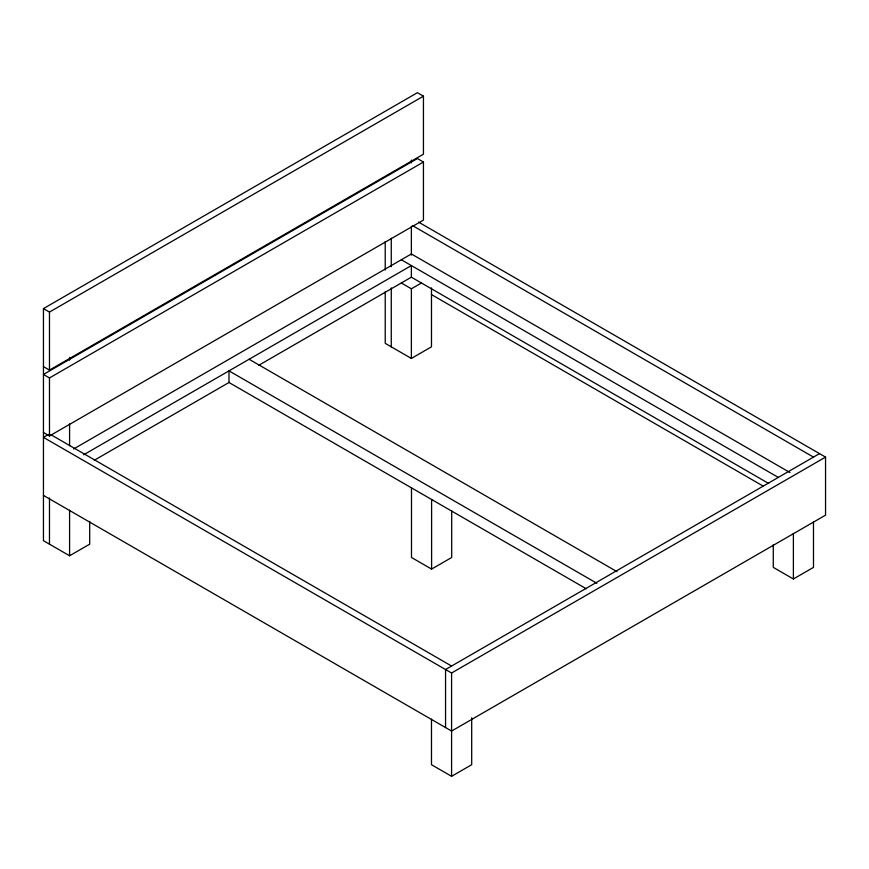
<?xml version="1.0" encoding="UTF-8"?>
<svg xmlns="http://www.w3.org/2000/svg" width="869" height="869" viewBox="0 0 869 869"><rect width="100%" height="100%" fill="white"/><g stroke="black" fill="none" stroke-linecap="round" stroke-linejoin="round"><path stroke-width="1.3" d="M423.442 96.166L417.413 92.69L43.45 308.593L49.479 312.069L423.442 96.166L423.442 154.204L49.479 370.107L43.45 366.631M423.442 162.036L417.413 158.549L43.45 374.452L49.479 377.939L423.442 162.036L423.442 220.074L49.479 435.977L43.45 432.49M48.479 434.467L43.45 437.368L451.587 673.008L825.55 457.105L825.55 515.143L451.587 731.046L43.45 495.406M73.626 448.969L411.374 253.965L789.975 472.54M83.685 454.769L411.374 265.577L411.374 277.178L768.696 483.479M94.254 460.277L229.329 382.295M258.69 365.338L411.374 277.178M401.326 282.99L411.374 288.79L421.432 282.99M43.45 308.517L43.45 540.681L69.585 555.769L89.692 544.157L89.692 521.389M385.228 291.767L385.228 343.353L411.374 358.441L431.48 346.829L431.48 287.9M411.493 487.835L411.493 557.485L431.6 569.086L451.695 557.485L451.695 510.603M819.521 453.618L445.558 669.521L445.558 727.559M431.48 719.174L431.48 764.709L451.587 776.31L471.693 764.709L471.693 717.827M773.28 544.602L773.28 567.381L793.386 578.982L813.482 567.381L813.482 521.834M418.586 222.138L825.55 457.105M412.558 225.625L813.482 457.105M401.326 259.766L778.103 477.298M431.372 294.526L762.928 485.956M249.11 359.266L617.001 571.661M596.873 583.284L228.982 370.878L228.982 382.49L586.293 588.791M50.663 434.565L451.587 666.045M793.386 533.447L793.386 578.982M451.587 673.008L451.587 776.31M431.6 499.447L431.6 569.086M411.363 160.092L411.363 162.807M411.374 226.298L411.363 255.128M411.374 288.79L411.374 358.441M391.267 238.225L391.267 266.74M391.278 287.9L391.267 346.84M385.228 241.528L385.228 270.042M69.585 357.42L69.585 360.135M69.585 423.942L69.585 445.667M69.585 510.233L69.585 555.769M49.479 312.069L49.479 370.107M49.479 377.939L49.479 435.977M49.479 498.002L49.479 544.157"/></g></svg>
